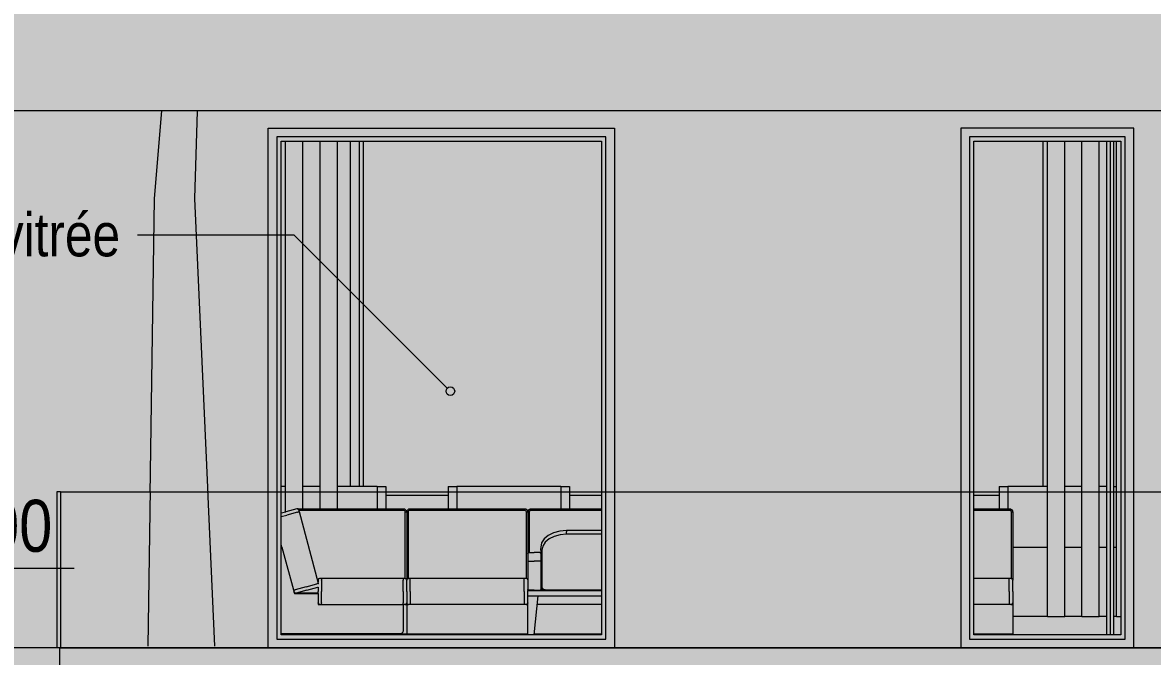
# Model space of a CAD drawing. Header units: centimetres. Extents: x -4381 to 5639, y -3920 to 4826.
# Drawn here: x 63.75 to 70.27, y 10.57 to 14.23 of the extents above; entities that cross this region are included whole.
import ezdxf
from ezdxf.xclip import XClip

# ---------------------------------------------------------------- set-up
doc = ezdxf.new("R2010")
doc.units = ezdxf.units.CM
doc.header["$MEASUREMENT"] = 0
doc.header["$XCLIPFRAME"] = 0
doc.set_wipeout_variables(frame=1)
doc.linetypes.add('Wipeout_Contour', pattern=[100, 0, -100])
for name, color, linetype, lineweight in [('0- SITE_Pen_No__1', 7, 'Continuous', 5), ('00- NIVEAUX_Pen_No__1', 7, 'Continuous', 5), ('00- Texts and Fills_Pen_No__7', 7, 'Continuous', 5), ('01- MOBILIER_Pen_No__1', 7, 'Continuous', 5), ('01- MOBILIER_Pen_No__7', 7, 'Continuous', 5), ('0_Pen_No__1', 7, 'Continuous', 5), ('0_Pen_No__2', 8, 'Continuous', 5), ('Dalles_Pen_No__1', 7, 'Continuous', 5), ('Structural - Bearing_Pen_No__1', 7, 'Continuous', 5), ('Structural - Bearing_Pen_No__18', 9, 'Continuous', 5), ('trees_Pen_No__1', 7, 'Continuous', 5)]:
    doc.layers.add(name, color=color, linetype=linetype, lineweight=lineweight)
for name, color, linetype, lineweight, true_color in [('03-Personnages.2D_Pen_No__58', 7, 'Continuous', 5, 0xdf0000), ('Dalles_Pen_No__178', 7, 'Continuous', 5, 0xbda888), ('Dalles_Pen_No__61', 7, 'Continuous', 5, 0x6a6a6a), ('Structural - Bearing_Pen_No__102', 7, 'Continuous', 5, 0xcccccc), ('Structural - Bearing_Pen_No__112', 7, 'Continuous', 5, 0xd5aaaa), ('Structural - Bearing_Pen_No__61', 7, 'Continuous', 5, 0x6a6a6a)]:
    doc.layers.add(name, color=color, linetype=linetype, lineweight=lineweight, true_color=true_color)
for name, color, linetype in [('Dalles', 7, 'Continuous'), ('Drawing & Figure', 7, 'Continuous'), ('Structural - Bearing', 7, 'Continuous')]:
    doc.layers.add(name, color=color, linetype=linetype)
doc.styles.add('GENERATED_STYLE_2', font='')
doc.styles.get('GENERATED_STYLE_2').set_extended_font_data('Arial Narrow Occidental')

# ---------------------------------------------------------------- blocks, each defined once
blk = doc.blocks.new('Drawing_10_10', base_point=(-363.0919, 10.6179))
at = {"layer": '0- SITE_Pen_No__1', "linetype": 'Continuous', "ltscale": 10}
for p, q in [((65.2419, 12.5562), (65.2669, 12.5562)), ((65.3669, 12.5562), (65.4669, 12.5562)), ((65.5669, 12.5562), (65.6419, 12.5562)), ((69.2419, 12.5562), (69.6419, 12.5562)), ((65.2419, 11.5562), (65.2669, 11.5562)), ((65.3669, 11.5562), (65.4669, 11.5562)), ((65.5669, 11.5562), (65.6419, 11.5562)), ((69.2419, 11.5562), (69.2482, 11.5562)), ((69.2482, 11.5562), (69.3134, 11.5562)), ((69.3134, 11.5562), (69.379, 11.5562)), ((69.379, 11.5562), (69.4441, 11.5562)), ((69.4441, 11.5562), (69.5078, 11.5562)), ((69.5078, 11.5562), (69.5691, 11.5562)), ((69.5691, 11.5562), (69.6272, 11.5562)), ((69.6272, 11.5562), (69.6419, 11.5562))]:
    blk.add_line(p, q, dxfattribs=at)
at = {"color": 254, "linetype": 'Wipeout_Contour', "lineweight": 0, "ltscale": 275.613456}
blk.add_wipeout([(61.6669, 14.3179), (61.6669, 14.1179), (73.1669, 14.1179), (73.1669, 14.3179)], dxfattribs=at).dxf.layer = 'Structural - Bearing'
at = {"color": 254, "linetype": 'Wipeout_Contour', "lineweight": 0, "ltscale": 455.836141}
blk.add_wipeout([(63.6669, 13.7179), (63.6669, 10.6179), (63.9469, 10.6179), (63.9469, 11.5179), (63.9669, 11.5179), (64.3669, 11.5179), (64.3669, 13.7179)], dxfattribs=at).dxf.layer = 'Structural - Bearing'
at = {"layer": 'Structural - Bearing_Pen_No__112', "linetype": 'Continuous', "ltscale": 10}
blk.add_hatch(color=256, dxfattribs=at).paths.add_polyline_path([(63.6669, 13.7179), (63.6669, 10.6179), (63.9469, 10.6179), (63.9469, 11.5179), (63.9669, 11.5179), (64.3669, 11.5179), (64.3669, 13.7179)])
at = {"layer": 'Structural - Bearing_Pen_No__61', "linetype": 'Continuous', "ltscale": 10}
blk.add_hatch(color=256, dxfattribs=at).paths.add_polyline_path([(61.6669, 14.3179), (61.6669, 14.1179), (73.1669, 14.1179), (73.1669, 14.3179)])
at = {"layer": '00- NIVEAUX_Pen_No__1', "linetype": 'Continuous', "insert": (63.0506, 11.1676), "char_height": 0.3, "attachment_point": 7, "style": 'GENERATED_STYLE_2'}
blk.add_mtext('\\A1;{\\fArial Narrow Occidental|b0|i0|c0|p34;+0.00}', dxfattribs=at)
at = {"layer": '00- Texts and Fills_Pen_No__7', "linetype": 'Continuous', "insert": (64.3119, 13.0003), "char_height": 0.25, "attachment_point": 6, "style": 'GENERATED_STYLE_2'}
blk.add_mtext('\\A1;{\\fArial Narrow Occidental|b0|i0|c0|p34;Baie vitrée}', dxfattribs=at)
at = {"color": 254, "linetype": 'Wipeout_Contour', "lineweight": 0, "ltscale": 828.196761}
blk.add_wipeout([(71.1669, 13.7179), (64.3669, 13.7179), (64.3669, 11.5179), (65.1669, 11.5179), (65.1669, 13.6179), (67.1669, 13.6179), (67.1669, 11.5179), (69.1669, 11.5179), (69.1669, 13.6179), (70.1669, 13.6179), (70.1669, 11.5179), (71.1669, 11.5179)], dxfattribs=at).dxf.layer = 'Structural - Bearing'
at = {"color": 254, "linetype": 'Wipeout_Contour', "lineweight": 0, "ltscale": 259.641289}
blk.add_wipeout([(63.9469, 10.6179), (63.9669, 10.6179), (63.9669, 11.5179), (63.9469, 11.5179)], dxfattribs=at).dxf.layer = 'Structural - Bearing'
at = {"layer": 'Structural - Bearing_Pen_No__102', "linetype": 'Continuous', "ltscale": 10}
blk.add_hatch(color=256, dxfattribs=at).paths.add_polyline_path([(63.9469, 10.6179), (63.9669, 10.6179), (63.9669, 11.5179), (63.9469, 11.5179)])
at = {"layer": 'Structural - Bearing_Pen_No__112', "linetype": 'Continuous', "ltscale": 10}
blk.add_hatch(color=256, dxfattribs=at).paths.add_polyline_path([(71.1669, 13.7179), (64.3669, 13.7179), (64.3669, 11.5179), (65.1669, 11.5179), (65.1669, 13.6179), (67.1669, 13.6179), (67.1669, 11.5179), (69.1669, 11.5179), (69.1669, 13.6179), (70.1669, 13.6179), (70.1669, 11.5179), (71.1669, 11.5179)])
at = {"color": 254, "linetype": 'Wipeout_Contour', "lineweight": 0, "ltscale": 275.367623}
blk.add_wipeout([(61.6669, 14.1179), (61.6669, 13.7179), (73.1669, 13.7179), (73.1669, 14.1179)], dxfattribs=at).dxf.layer = 'Dalles'
at = {"color": 254, "linetype": 'Wipeout_Contour', "lineweight": 0, "ltscale": 265.582336}
blk.add_wipeout([(65.1669, 11.5179), (65.2169, 11.5179), (65.2169, 13.5679), (65.1669, 13.5679)], dxfattribs=at).dxf.layer = 'Structural - Bearing'
at = {"color": 254, "linetype": 'Wipeout_Contour', "lineweight": 0, "ltscale": 273.245142}
blk.add_wipeout([(67.1169, 11.5179), (67.1669, 11.5179), (67.1669, 13.5679), (67.1169, 13.5679)], dxfattribs=at).dxf.layer = 'Structural - Bearing'
at = {"color": 254, "linetype": 'Wipeout_Contour', "lineweight": 0, "ltscale": 281.309032}
blk.add_wipeout([(69.1669, 13.5679), (69.1669, 11.5179), (69.2169, 11.5179), (69.2169, 13.5679)], dxfattribs=at).dxf.layer = 'Structural - Bearing'
at = {"color": 254, "linetype": 'Wipeout_Contour', "lineweight": 0, "ltscale": 285.048585}
blk.add_wipeout([(70.1169, 11.5179), (70.1669, 11.5179), (70.1669, 13.5679), (70.1169, 13.5679)], dxfattribs=at).dxf.layer = 'Structural - Bearing'
at = {"layer": 'Dalles_Pen_No__61', "linetype": 'Continuous', "ltscale": 10}
blk.add_hatch(color=256, dxfattribs=at).paths.add_polyline_path([(61.6669, 14.1179), (61.6669, 13.7179), (73.1669, 13.7179), (73.1669, 14.1179)])
at = {"layer": 'Structural - Bearing_Pen_No__18', "linetype": 'Continuous', "ltscale": 10}
for points in [[(65.1669, 11.5179), (65.2169, 11.5179), (65.2169, 13.5679), (65.1669, 13.5679)], [(67.1169, 11.5179), (67.1669, 11.5179), (67.1669, 13.5679), (67.1169, 13.5679)], [(69.1669, 13.5679), (69.1669, 11.5179), (69.2169, 11.5179), (69.2169, 13.5679)], [(70.1169, 11.5179), (70.1669, 11.5179), (70.1669, 13.5679), (70.1169, 13.5679)]]:
    blk.add_hatch(color=256, dxfattribs=at).paths.add_polyline_path(points)
at = {"layer": 'Dalles_Pen_No__1', "linetype": 'Continuous', "ltscale": 10}
blk.add_line((73.1669, 13.7179), (61.6669, 13.7179), dxfattribs=at)
at = {"layer": 'trees_Pen_No__1', "linetype": 'Continuous', "ltscale": 10}
for p, q in [((64.5105, 13.2102), (64.5523, 13.7179)), ((64.7576, 13.7146), (64.7423, 13.2102))]:
    blk.add_line(p, q, dxfattribs=at)
at = {"color": 254, "linetype": 'Wipeout_Contour', "lineweight": 0, "ltscale": 405.08734}
blk.add_wipeout([(67.1669, 13.6179), (65.1669, 13.6179), (65.1669, 13.5679), (65.2169, 13.5679), (67.1169, 13.5679), (67.1669, 13.5679)], dxfattribs=at).dxf.layer = 'Structural - Bearing'
at = {"color": 254, "linetype": 'Wipeout_Contour', "lineweight": 0, "ltscale": 425.690555}
blk.add_wipeout([(70.1169, 13.5679), (70.1669, 13.5679), (70.1669, 13.6179), (69.1669, 13.6179), (69.1669, 13.5679), (69.2169, 13.5679)], dxfattribs=at).dxf.layer = 'Structural - Bearing'
at = {"layer": 'Structural - Bearing_Pen_No__18', "linetype": 'Continuous', "ltscale": 10}
for points in [[(67.1669, 13.6179), (65.1669, 13.6179), (65.1669, 13.5679), (65.2169, 13.5679), (67.1169, 13.5679), (67.1669, 13.5679)], [(70.1169, 13.5679), (70.1669, 13.5679), (70.1669, 13.6179), (69.1669, 13.6179), (69.1669, 13.5679), (69.2169, 13.5679)]]:
    blk.add_hatch(color=256, dxfattribs=at).paths.add_polyline_path(points)
at = {"layer": 'Structural - Bearing_Pen_No__1', "linetype": 'Continuous', "ltscale": 10}
for p, q in [((65.1669, 13.6179), (67.1669, 13.6179)), ((70.1669, 13.6179), (69.1669, 13.6179))]:
    blk.add_line(p, q, dxfattribs=at)
at = {"color": 254, "linetype": 'Wipeout_Contour', "lineweight": 0, "ltscale": 265.719593}
blk.add_wipeout([(65.2419, 13.5429), (65.2169, 13.5429), (65.2169, 11.5179), (65.2419, 11.5179)], dxfattribs=at).dxf.layer = 'Structural - Bearing'
at = {"color": 254, "linetype": 'Wipeout_Contour', "lineweight": 0, "ltscale": 273.087944}
blk.add_wipeout([(67.0919, 11.5179), (67.1169, 11.5179), (67.1169, 13.5429), (67.0919, 13.5429)], dxfattribs=at).dxf.layer = 'Structural - Bearing'
at = {"color": 254, "linetype": 'Wipeout_Contour', "lineweight": 0, "ltscale": 281.447136}
blk.add_wipeout([(69.2419, 13.5429), (69.2169, 13.5429), (69.2169, 11.5179), (69.2419, 11.5179)], dxfattribs=at).dxf.layer = 'Structural - Bearing'
at = {"color": 254, "linetype": 'Wipeout_Contour', "lineweight": 0, "ltscale": 284.891575}
blk.add_wipeout([(70.0919, 11.5179), (70.1169, 11.5179), (70.1169, 13.5429), (70.0919, 13.5429)], dxfattribs=at).dxf.layer = 'Structural - Bearing'
at = {"layer": 'Structural - Bearing_Pen_No__18', "linetype": 'Continuous', "ltscale": 10}
for points in [[(65.2419, 13.5429), (65.2169, 13.5429), (65.2169, 11.5179), (65.2419, 11.5179)], [(67.0919, 11.5179), (67.1169, 11.5179), (67.1169, 13.5429), (67.0919, 13.5429)], [(69.2419, 13.5429), (69.2169, 13.5429), (69.2169, 11.5179), (69.2419, 11.5179)], [(70.0919, 11.5179), (70.1169, 11.5179), (70.1169, 13.5429), (70.0919, 13.5429)]]:
    blk.add_hatch(color=256, dxfattribs=at).paths.add_polyline_path(points)
at = {"color": 254, "linetype": 'Wipeout_Contour', "lineweight": 0, "ltscale": 405.047768}
blk.add_wipeout([(65.2169, 13.5429), (65.2419, 13.5429), (67.0919, 13.5429), (67.1169, 13.5429), (67.1169, 13.5679), (65.2169, 13.5679)], dxfattribs=at).dxf.layer = 'Structural - Bearing'
at = {"color": 254, "linetype": 'Wipeout_Contour', "lineweight": 0, "ltscale": 425.652956}
blk.add_wipeout([(70.1169, 13.5679), (69.2169, 13.5679), (69.2169, 13.5429), (69.2419, 13.5429), (70.0919, 13.5429), (70.1169, 13.5429)], dxfattribs=at).dxf.layer = 'Structural - Bearing'
at = {"layer": 'Structural - Bearing_Pen_No__18', "linetype": 'Continuous', "ltscale": 10}
for points in [[(65.2169, 13.5429), (65.2419, 13.5429), (67.0919, 13.5429), (67.1169, 13.5429), (67.1169, 13.5679), (65.2169, 13.5679)], [(70.1169, 13.5679), (69.2169, 13.5679), (69.2169, 13.5429), (69.2419, 13.5429), (70.0919, 13.5429), (70.1169, 13.5429)]]:
    blk.add_hatch(color=256, dxfattribs=at).paths.add_polyline_path(points)
at = {"color": 254, "linetype": 'Wipeout_Contour', "lineweight": 0, "ltscale": 269.398798}
blk.add_wipeout([(65.2419, 11.5179), (67.0919, 11.5179), (67.0919, 13.5429), (65.2419, 13.5429)], dxfattribs=at).dxf.layer = 'Structural - Bearing'
at = {"color": 254, "linetype": 'Wipeout_Contour', "lineweight": 0, "ltscale": 283.167319}
blk.add_wipeout([(69.2419, 11.5179), (70.0919, 11.5179), (70.0919, 13.5429), (69.2419, 13.5429)], dxfattribs=at).dxf.layer = 'Structural - Bearing'
at = {"layer": 'Structural - Bearing_Pen_No__102', "linetype": 'Continuous', "ltscale": 10}
for points in [[(65.2419, 11.5179), (67.0919, 11.5179), (67.0919, 13.5429), (65.2419, 13.5429)], [(69.2419, 11.5179), (70.0919, 11.5179), (70.0919, 13.5429), (69.2419, 13.5429)]]:
    blk.add_hatch(color=256, dxfattribs=at).paths.add_polyline_path(points)
at = {"layer": '00- Texts and Fills_Pen_No__7', "linetype": 'Continuous', "ltscale": 10}
for p, q in [((65.3175, 13.0004), (64.4119, 13.0004)), ((66.2013, 12.1166), (65.3175, 13.0004))]:
    blk.add_line(p, q, dxfattribs=at)
blk.add_circle((66.219, 12.0989), 0.025, dxfattribs=at)
at = {"layer": 'Structural - Bearing_Pen_No__1', "linetype": 'Continuous', "ltscale": 10}
for p, q in [((67.1169, 13.5679), (65.2169, 13.5679)), ((65.2419, 13.5429), (67.0919, 13.5429)), ((70.1169, 13.5679), (69.2169, 13.5679)), ((69.2419, 13.5429), (70.0919, 13.5429))]:
    blk.add_line(p, q, dxfattribs=at)
at = {"color": 254, "linetype": 'Wipeout_Contour', "lineweight": 0, "ltscale": 276.736741}
blk.add_wipeout([(63.9669, 11.5179), (63.9669, 10.6179), (72.6169, 10.6179), (72.6169, 11.5179)], dxfattribs=at).dxf.layer = 'Structural - Bearing'
at = {"layer": '03-Personnages.2D_Pen_No__58', "linetype": 'Continuous', "lineweight": 0, "ltscale": 10, "true_color": 0x370000}
blk.add_hatch(color=18, dxfattribs=at).paths.add_polyline_path([(66.0251, 10.6929), (66.0159, 10.7123), (66.0127, 10.7393), (66.0203, 10.785), (66.0358, 10.8438), (66.06, 10.9151), (66.0761, 10.9599), (66.0829, 10.9476), (66.1001, 10.8988), (66.1227, 10.8501), (66.1399, 10.7937), (66.1356, 10.7862), (66.1283, 10.7722), (66.1197, 10.7593), (66.1152, 10.7412), (66.1167, 10.732), (66.1237, 10.6929), (66.2548, 10.6929), (66.2425, 10.7188), (66.2258, 10.7452), (66.2081, 10.7883), (66.1872, 10.8377), (66.166, 10.9372), (66.1504, 11.032), (66.1382, 11.1013), (66.1152, 11.1324), (66.0818, 11.1427), (66.0775, 11.1449), (66.0231, 11.1586), (66.0233, 11.1607), (65.9509, 11.1656), (65.8619, 11.1759), (65.8084, 11.1791), (65.8014, 11.1864), (65.7824, 11.1928), (65.7753, 11.2084), (65.7694, 11.215), (65.7591, 11.2199), (65.7646, 11.2651), (65.7742, 11.3276), (65.7815, 11.3928), (65.7764, 11.438), (65.7703, 11.4738), (65.774, 11.4773), (65.7813, 11.4912), (65.7859, 11.4897), (65.7871, 11.483), (65.793, 11.4863), (65.7947, 11.4935), (65.7977, 11.4961), (65.8006, 11.4939), (65.8006, 11.4863), (65.796, 11.4817), (65.8108, 11.488), (65.8192, 11.4952), (65.823, 11.5007), (65.8251, 11.4939), (65.8218, 11.4893), (65.8112, 11.4855), (65.8226, 11.4863), (65.8319, 11.4935), (65.8361, 11.5007), (65.8412, 11.5429), (65.8471, 11.5606), (65.8547, 11.5948), (65.8623, 11.639), (65.8582, 11.7255), (65.8408, 11.7842), (65.7934, 11.8258), (65.7446, 11.826), (65.7256, 11.8135), (65.7077, 11.7994), (65.6782, 11.7534), (65.6719, 11.7075), (65.6784, 11.6638), (65.6724, 11.6357), (65.6567, 11.6167), (65.6306, 11.5964), (65.5974, 11.558), (65.5722, 11.52), (65.5612, 11.489), (65.5618, 11.4386), (65.554, 11.3625), (65.5517, 11.3513), (65.5489, 11.3368), (65.5454, 11.3242), (65.5417, 11.3059), (65.539, 11.2794), (65.5542, 11.2776), (65.5542, 11.2645), (65.5625, 11.2599), (65.5722, 11.2306), (65.5739, 11.2051), (65.5735, 11.1595), (65.5791, 11.1213), (65.5877, 11.0941), (65.601, 11.0788), (65.6128, 11.0646), (65.6261, 11.0687), (65.6233, 11.0607), (65.6241, 11.039), (65.6258, 11.0227), (65.6272, 11.0102), (65.6304, 10.9983), (65.6339, 10.9984), (65.6343, 11.0002), (65.6406, 10.9921), (65.6436, 10.9917), (65.6468, 10.9942), (65.6494, 10.9983), (65.6509, 11.0019), (65.6561, 10.9963), (65.6598, 10.9988), (65.6639, 11.0073), (65.6648, 11.0155), (65.6647, 11.0179), (65.9005, 11.0179), (65.9197, 10.996), (65.9546, 10.9791), (65.9584, 11.0386), (65.9798, 11.0416), (66.0155, 11.0513), (66.0038, 11.0292), (65.9928, 10.9997), (65.981, 10.9555), (65.9719, 10.8914), (65.963, 10.8295), (65.9484, 10.7619), (65.9359, 10.7357), (65.9294, 10.7271), (65.9193, 10.7157), (65.9108, 10.7042), (65.9067, 10.6929)])
at = {"layer": 'Structural - Bearing_Pen_No__102', "linetype": 'Continuous', "ltscale": 10}
blk.add_hatch(color=256, dxfattribs=at).paths.add_polyline_path([(63.9669, 11.5179), (63.9669, 10.6179), (72.6169, 10.6179), (72.6169, 11.5179)])
at = {"layer": '00- NIVEAUX_Pen_No__1', "linetype": 'Continuous', "ltscale": 10}
blk.add_line((64.0459, 11.0756), (62.9306, 11.0756), dxfattribs=at)
at = {"layer": '01- MOBILIER_Pen_No__1', "linetype": 'Continuous', "ltscale": 10}
for p, q in [((65.3321, 11.4199), (65.2693, 11.4031)), ((65.3347, 11.4202), (65.3321, 11.4199)), ((65.3347, 11.4202), (65.9468, 11.4202)), ((65.3397, 11.4189), (65.3347, 11.4202)), ((65.3431, 11.4155), (65.3397, 11.4189)), ((65.9462, 11.4152), (65.9466, 11.4189)), ((65.9466, 11.4189), (65.9468, 11.4202)), ((65.9468, 11.4202), (65.9544, 11.4188)), ((65.9544, 11.4188), (65.9608, 11.4147)), ((65.973, 11.4147), (65.9794, 11.4188)), ((65.9794, 11.4188), (65.9869, 11.4202)), ((65.9869, 11.4202), (65.9876, 11.4202)), ((65.9876, 11.4202), (66.6468, 11.4202)), ((65.9876, 11.4189), (65.9876, 11.4202)), ((65.9876, 11.4155), (65.9876, 11.4189)), ((66.6462, 11.4152), (66.6466, 11.4189)), ((66.6466, 11.4189), (66.6468, 11.4202)), ((66.6468, 11.4202), (66.6544, 11.4188)), ((66.6544, 11.4188), (66.6608, 11.4147)), ((66.673, 11.4147), (66.6794, 11.4188)), ((66.6794, 11.4188), (66.6869, 11.4202)), ((66.6869, 11.4202), (66.6876, 11.4202)), ((66.6876, 11.4202), (67.0919, 11.4202)), ((66.6876, 11.4189), (66.6876, 11.4202)), ((66.6876, 11.4155), (66.6876, 11.4189)), ((69.2419, 11.4202), (69.4468, 11.4202)), ((69.4462, 11.4152), (69.4466, 11.4189)), ((69.4466, 11.4189), (69.4468, 11.4202)), ((69.4468, 11.4202), (69.4544, 11.4188)), ((69.4544, 11.4188), (69.4608, 11.4147)), ((65.2419, 11.3957), (65.2693, 11.4031)), ((65.2419, 11.375), (65.2745, 11.3838)), ((65.3373, 11.4006), (65.2745, 11.3838)), ((65.3373, 11.4006), (65.3398, 11.4012)), ((65.3442, 11.4021), (65.3398, 11.4012)), ((65.3434, 11.4152), (65.3431, 11.4155)), ((65.3444, 11.4128), (65.3434, 11.4152)), ((65.3468, 11.4024), (65.3442, 11.4021)), ((65.3444, 11.4128), (65.9459, 11.4128)), ((65.3446, 11.4119), (65.3444, 11.4128)), ((65.3452, 11.4099), (65.3446, 11.4119)), ((65.346, 11.4068), (65.3452, 11.4099)), ((65.3468, 11.4024), (65.346, 11.4068)), ((65.3472, 11.4022), (65.3468, 11.4024)), ((65.4578, 10.9895), (65.3472, 11.4022)), ((65.9459, 11.4128), (65.9462, 11.4152)), ((65.9459, 11.4128), (65.9506, 11.4119)), ((65.9506, 11.4119), (65.9538, 11.4099)), ((65.9538, 11.4099), (65.9559, 11.4068)), ((65.9559, 11.4068), (65.9569, 11.4022)), ((65.9569, 11.4022), (65.9595, 11.4024)), ((65.9569, 11.4022), (65.9569, 11.0179)), ((65.9595, 11.4024), (65.9621, 11.4022)), ((65.9608, 11.4147), (65.965, 11.4085)), ((65.9621, 11.4022), (65.964, 11.402)), ((65.964, 11.402), (65.9665, 11.4008)), ((65.965, 11.4085), (65.9654, 11.408)), ((65.9654, 11.408), (65.9669, 11.4006)), ((65.9665, 11.4008), (65.9669, 11.4001)), ((65.9669, 11.4006), (65.9684, 11.408)), ((65.9669, 11.4006), (65.9672, 11.4012)), ((65.9669, 11.4006), (65.9669, 11.0079)), ((65.9669, 11.4001), (65.9669, 11.4006)), ((65.9698, 11.4021), (65.9672, 11.4012)), ((65.9684, 11.408), (65.973, 11.4147)), ((65.9687, 11.4085), (65.9684, 11.408)), ((65.9743, 11.4024), (65.9698, 11.4021)), ((65.9769, 11.4022), (65.9743, 11.4024)), ((65.9769, 11.4022), (65.9778, 11.4068)), ((65.9769, 11.0179), (65.9769, 11.4022)), ((65.9778, 11.4068), (65.9799, 11.4099)), ((65.9799, 11.4099), (65.9831, 11.4119)), ((65.9831, 11.4119), (65.9879, 11.4128)), ((65.9876, 11.4152), (65.9876, 11.4155)), ((65.9879, 11.4128), (65.9876, 11.4152)), ((65.9879, 11.4128), (66.6459, 11.4128)), ((66.6459, 11.4128), (66.6462, 11.4152)), ((66.6459, 11.4128), (66.6506, 11.4119)), ((66.6506, 11.4119), (66.6538, 11.4099)), ((66.6538, 11.4099), (66.6559, 11.4068)), ((66.6559, 11.4068), (66.6569, 11.4022)), ((66.6569, 11.4022), (66.6595, 11.4024)), ((66.6569, 11.4022), (66.6569, 11.0179)), ((66.6595, 11.4024), (66.6621, 11.4022)), ((66.6608, 11.4147), (66.665, 11.4085)), ((66.6621, 11.4022), (66.664, 11.402)), ((66.664, 11.402), (66.6665, 11.4008)), ((66.665, 11.4085), (66.6654, 11.408)), ((66.6654, 11.408), (66.6669, 11.4006)), ((66.6665, 11.4008), (66.6669, 11.4001)), ((66.6669, 11.4006), (66.6684, 11.408)), ((66.6669, 11.4006), (66.6672, 11.4012)), ((66.6669, 11.4001), (66.6669, 11.4006)), ((66.6669, 11.4006), (66.6669, 11.1625)), ((66.6698, 11.4021), (66.6672, 11.4012)), ((66.6684, 11.408), (66.673, 11.4147)), ((66.6687, 11.4085), (66.6684, 11.408)), ((66.6743, 11.4024), (66.6698, 11.4021)), ((66.6769, 11.4022), (66.6743, 11.4024)), ((66.6769, 11.4022), (66.6778, 11.4068)), ((66.6769, 11.1679), (66.6769, 11.4022)), ((66.6778, 11.4068), (66.6799, 11.4099)), ((66.6799, 11.4099), (66.6831, 11.4119)), ((66.6831, 11.4119), (66.6879, 11.4128)), ((66.6876, 11.4152), (66.6876, 11.4155)), ((66.6879, 11.4128), (66.6876, 11.4152)), ((66.6879, 11.4128), (67.0919, 11.4128)), ((69.2419, 11.4128), (69.4459, 11.4128)), ((69.4459, 11.4128), (69.4462, 11.4152)), ((69.4459, 11.4128), (69.4506, 11.4119)), ((69.4506, 11.4119), (69.4538, 11.4099)), ((69.4538, 11.4099), (69.4559, 11.4068)), ((69.4559, 11.4068), (69.4569, 11.4022)), ((69.4569, 11.4022), (69.4595, 11.4024)), ((69.4569, 11.4022), (69.4569, 11.0179)), ((69.4595, 11.4024), (69.4621, 11.4022)), ((69.4608, 11.4147), (69.465, 11.4085)), ((69.4621, 11.4022), (69.464, 11.402)), ((69.464, 11.402), (69.4665, 11.4008)), ((69.465, 11.4085), (69.4654, 11.408)), ((69.4654, 11.408), (69.4669, 11.4006)), ((69.4665, 11.4008), (69.4669, 11.4001)), ((69.4669, 11.4006), (69.4669, 11.4001)), ((69.4669, 11.4001), (69.4669, 11.0079)), ((66.8507, 11.2917), (66.815, 11.2821)), ((66.889, 11.2948), (66.8507, 11.2917)), ((67.0919, 11.295), (66.889, 11.295)), ((66.889, 11.295), (66.889, 11.2948)), ((66.889, 11.2948), (66.889, 11.287)), ((66.7459, 11.2232), (66.7408, 11.1982)), ((66.7607, 11.2465), (66.7459, 11.2232)), ((66.7671, 11.2272), (66.7531, 11.2051)), ((66.7609, 11.2468), (66.7607, 11.2465)), ((66.7844, 11.2667), (66.7609, 11.2468)), ((66.7895, 11.2461), (66.7671, 11.2272)), ((66.815, 11.2821), (66.7844, 11.2667)), ((66.8187, 11.2607), (66.7895, 11.2461)), ((66.8526, 11.2699), (66.8187, 11.2607)), ((66.8895, 11.273), (66.8526, 11.2699)), ((66.889, 11.2792), (66.889, 11.287)), ((66.889, 11.2787), (66.889, 11.2792)), ((66.8892, 11.2768), (66.889, 11.2787)), ((66.8894, 11.2743), (66.8892, 11.2768)), ((66.8895, 11.273), (66.8894, 11.2743)), ((67.0919, 11.273), (66.8895, 11.273)), ((65.2467, 11.1979), (65.2419, 11.2157)), ((65.2419, 11.1979), (65.2467, 11.1979)), ((65.2467, 11.1979), (65.3183, 10.9304)), ((66.6667, 11.1619), (66.6674, 11.1642)), ((66.6667, 11.1619), (66.6667, 11.1603)), ((66.6667, 11.1603), (66.6667, 11.1559)), ((66.6674, 11.1642), (66.6722, 11.1674)), ((66.6722, 11.1674), (66.6756, 11.1679)), ((66.6756, 11.1679), (66.7038, 11.1679)), ((66.7319, 11.1679), (66.7038, 11.1679)), ((66.7353, 11.1674), (66.7319, 11.1679)), ((66.7401, 11.1642), (66.7353, 11.1674)), ((66.7408, 11.1619), (66.7401, 11.1642)), ((66.7408, 11.1982), (66.7408, 11.1904)), ((66.7408, 11.1826), (66.7408, 11.1904)), ((66.7408, 11.1826), (66.7408, 11.1823)), ((66.7408, 11.1823), (66.7408, 10.9685)), ((66.7411, 11.182), (66.7408, 11.1823)), ((66.743, 11.1814), (66.7411, 11.182)), ((66.7463, 11.181), (66.743, 11.1814)), ((66.7482, 11.181), (66.7463, 11.181)), ((66.7531, 11.2051), (66.7482, 11.181)), ((66.7482, 11.181), (66.7482, 10.9675)), ((66.6667, 11.1559), (66.6667, 11.1489)), ((66.6667, 11.1489), (66.6667, 11.1398)), ((66.6667, 11.1398), (66.6667, 11.1292)), ((66.6667, 11.1292), (66.6667, 11.1175)), ((66.6667, 11.1175), (66.6674, 11.1176)), ((66.6674, 11.1176), (66.6667, 10.9539)), ((66.6674, 11.1176), (66.6679, 11.1177)), ((66.6679, 11.1177), (66.6722, 11.1177)), ((66.6722, 11.1177), (66.6756, 11.1177)), ((66.6756, 11.1177), (66.7038, 11.1177)), ((66.7319, 11.1177), (66.7038, 11.1177)), ((66.7353, 11.1177), (66.7319, 11.1177)), ((66.7396, 11.1177), (66.7353, 11.1177)), ((66.7401, 11.1176), (66.7396, 11.1177)), ((66.7408, 11.1175), (66.7401, 11.1176)), ((65.3855, 10.9696), (65.3227, 10.9527)), ((65.3855, 10.9696), (65.4483, 10.9864)), ((65.3908, 10.9498), (65.4536, 10.9666)), ((65.4508, 10.987), (65.4483, 10.9864)), ((65.4551, 10.9882), (65.4508, 10.987)), ((65.4536, 10.9666), (65.4555, 10.9674)), ((65.4561, 10.9885), (65.4551, 10.9882)), ((65.4559, 11.0105), (65.4555, 11.0079)), ((65.4555, 11.0079), (65.4555, 10.9979)), ((65.4555, 10.9674), (65.4555, 10.9429)), ((65.4585, 11.0149), (65.4559, 11.0105)), ((65.4561, 10.9885), (65.4575, 10.9891)), ((65.4575, 10.9891), (65.4578, 10.9895)), ((65.4584, 10.9873), (65.4578, 10.9895)), ((65.4627, 11.0174), (65.4585, 11.0149)), ((65.463, 11.0175), (65.4627, 11.0174)), ((65.4655, 11.0179), (65.463, 11.0175)), ((65.4665, 11.0179), (65.4655, 11.0179)), ((65.4686, 11.0179), (65.4665, 11.0179)), ((65.4718, 11.0179), (65.4686, 11.0179)), ((65.4763, 11.0175), (65.4718, 11.0179)), ((65.4755, 11.0079), (65.4756, 11.0105)), ((65.4755, 11.0079), (65.4755, 10.9429)), ((65.4758, 11.0149), (65.4756, 11.0105)), ((65.4763, 11.0175), (65.4758, 11.0149)), ((65.4765, 11.0179), (65.4763, 11.0175)), ((65.9459, 11.0179), (65.4765, 11.0179)), ((65.9462, 11.0175), (65.9459, 11.0179)), ((65.9506, 11.0179), (65.9459, 11.0179)), ((65.9464, 11.0162), (65.9462, 11.0175)), ((65.9464, 11.0162), (65.9464, 11.0149)), ((65.9464, 11.0149), (65.9464, 11.0105)), ((65.9464, 11.0105), (65.9464, 11.0079)), ((65.9464, 10.9429), (65.9464, 11.0079)), ((65.9538, 11.0179), (65.9506, 11.0179)), ((65.9559, 11.0179), (65.9538, 11.0179)), ((65.9569, 11.0179), (65.9559, 11.0179)), ((65.9595, 11.0175), (65.9569, 11.0179)), ((65.964, 11.0149), (65.9595, 11.0175)), ((65.9665, 11.0105), (65.964, 11.0149)), ((65.9669, 11.0079), (65.9665, 11.0105)), ((65.9672, 11.0105), (65.9669, 11.0079)), ((65.9669, 10.9429), (65.9669, 11.0079)), ((65.9698, 11.0149), (65.9672, 11.0105)), ((65.9698, 11.0149), (65.9721, 11.0162)), ((65.9721, 11.0162), (65.9743, 11.0175)), ((65.9743, 11.0175), (65.9769, 11.0179)), ((65.9769, 11.0179), (65.9769, 11.0179)), ((65.9799, 11.0179), (65.9778, 11.0179)), ((65.9831, 11.0179), (65.9799, 11.0179)), ((65.9879, 11.0179), (65.9831, 11.0179)), ((65.9869, 11.0105), (65.9872, 11.0149)), ((65.9869, 11.0079), (65.9869, 11.0105)), ((65.9869, 10.9429), (65.9869, 11.0079)), ((65.9872, 11.0149), (65.9876, 11.0175)), ((65.9876, 11.0175), (65.9879, 11.0179)), ((66.6459, 11.0179), (65.9879, 11.0179)), ((66.6462, 11.0175), (66.6459, 11.0179)), ((66.6506, 11.0179), (66.6459, 11.0179)), ((66.6462, 11.0174), (66.6462, 11.0175)), ((66.6462, 11.0149), (66.6462, 11.0174)), ((66.6462, 11.0105), (66.6462, 11.0149)), ((66.6462, 11.0079), (66.6462, 11.0105)), ((66.6462, 10.9429), (66.6462, 11.0079)), ((66.6538, 11.0179), (66.6506, 11.0179)), ((66.6559, 11.0179), (66.6538, 11.0179)), ((66.6569, 11.0179), (66.6559, 11.0179)), ((66.6595, 11.0175), (66.6569, 11.0179)), ((66.664, 11.0149), (66.6595, 11.0175)), ((66.6665, 11.0105), (66.664, 11.0149)), ((66.6667, 11.0093), (66.6665, 11.0105)), ((66.7408, 10.9685), (66.7408, 10.9539)), ((66.7408, 10.9685), (66.7418, 10.9635)), ((66.7408, 10.9685), (66.7411, 10.9682)), ((66.7411, 10.9682), (66.743, 10.9677)), ((66.7418, 10.9635), (66.7448, 10.9588)), ((66.743, 10.9677), (66.7463, 10.9675)), ((66.7463, 10.9675), (66.7482, 10.9675)), ((66.7482, 10.9675), (66.749, 10.9634)), ((66.749, 10.9634), (66.7513, 10.96)), ((69.4459, 11.0179), (69.2419, 11.0179)), ((69.4462, 11.0175), (69.4459, 11.0179)), ((69.4506, 11.0179), (69.4459, 11.0179)), ((69.4462, 11.0174), (69.4462, 11.0175)), ((69.4462, 11.0149), (69.4462, 11.0174)), ((69.4462, 11.0105), (69.4462, 11.0149)), ((69.4462, 11.0079), (69.4462, 11.0105)), ((69.4462, 10.9429), (69.4462, 11.0079)), ((69.4538, 11.0179), (69.4506, 11.0179)), ((69.4559, 11.0179), (69.4538, 11.0179)), ((69.4569, 11.0179), (69.4559, 11.0179)), ((69.4595, 11.0175), (69.4569, 11.0179)), ((69.464, 11.0149), (69.4595, 11.0175)), ((69.4665, 11.0105), (69.464, 11.0149)), ((69.4669, 11.0079), (69.4665, 11.0105)), ((69.4669, 10.9429), (69.4669, 11.0079)), ((65.3133, 10.9505), (65.3129, 10.9506)), ((65.3149, 10.9506), (65.3133, 10.9505)), ((65.3149, 10.9506), (65.3159, 10.9509)), ((65.3168, 10.9376), (65.3158, 10.94)), ((65.3159, 10.9509), (65.3202, 10.9521)), ((65.3204, 10.934), (65.3168, 10.9376)), ((65.3183, 10.9304), (65.4555, 10.9304)), ((65.3202, 10.9521), (65.3227, 10.9527)), ((65.3254, 10.9326), (65.3204, 10.934)), ((65.328, 10.933), (65.3254, 10.9326)), ((65.4555, 10.9326), (65.3254, 10.9326)), ((65.3908, 10.9498), (65.328, 10.933)), ((65.4555, 10.9304), (65.4555, 10.9429)), ((65.4555, 10.9304), (65.4555, 10.8679)), ((65.4755, 10.8779), (65.4755, 10.9429)), ((65.9464, 10.9429), (65.9464, 10.8779)), ((65.9669, 10.9429), (65.9669, 10.8779)), ((65.9869, 10.9429), (65.9869, 10.8779)), ((66.6462, 10.9429), (66.6462, 10.8779)), ((66.6674, 10.9516), (66.6667, 10.9539)), ((66.6667, 10.9479), (67.0919, 10.9479)), ((66.6667, 10.9179), (66.6667, 10.9479)), ((66.6667, 10.9179), (66.726, 10.9179)), ((66.6667, 10.6929), (66.6667, 10.9179)), ((66.6669, 10.9532), (66.6669, 10.9479)), ((66.6693, 10.9503), (66.6674, 10.9516)), ((66.6697, 10.95), (66.6693, 10.9503)), ((66.6722, 10.9483), (66.6697, 10.95)), ((66.6699, 10.9499), (66.6697, 10.95)), ((66.6722, 10.9499), (66.6697, 10.95)), ((66.6756, 10.9499), (66.6722, 10.9499)), ((66.6756, 10.9479), (66.6722, 10.9483)), ((66.7038, 10.9499), (66.6756, 10.9499)), ((66.7038, 10.9499), (66.7319, 10.9499)), ((66.7038, 10.6929), (66.726, 10.9179)), ((66.726, 10.9179), (67.0919, 10.9179)), ((66.7319, 10.9499), (66.7353, 10.9499)), ((66.7319, 10.9479), (66.7353, 10.9483)), ((66.7353, 10.9483), (66.7378, 10.95)), ((66.7353, 10.9499), (66.7378, 10.95)), ((66.7376, 10.9499), (66.7378, 10.95)), ((66.7378, 10.95), (66.7382, 10.9503)), ((66.7382, 10.9503), (66.7401, 10.9516)), ((66.7401, 10.9516), (66.7408, 10.9539)), ((66.7408, 10.9539), (66.7408, 10.9539)), ((66.7414, 10.951), (66.7408, 10.9529)), ((66.7454, 10.9483), (66.7414, 10.951)), ((66.7448, 10.9588), (66.745, 10.9586)), ((66.745, 10.9586), (66.7497, 10.9546)), ((66.7482, 10.9479), (66.7454, 10.9483)), ((66.7497, 10.9546), (66.7558, 10.9516)), ((66.7513, 10.96), (66.7548, 10.957)), ((66.7548, 10.957), (66.7594, 10.9547)), ((66.7558, 10.9516), (66.7628, 10.9497)), ((66.7594, 10.9547), (66.7647, 10.9532)), ((66.7628, 10.9497), (66.7705, 10.949)), ((66.7647, 10.9532), (66.7709, 10.9527)), ((66.7705, 10.949), (66.7711, 10.949)), ((66.7707, 10.9483), (66.7707, 10.949)), ((66.7709, 10.9479), (66.7707, 10.9483)), ((66.7709, 10.9527), (66.7711, 10.9527)), ((66.7711, 10.9515), (66.7711, 10.9527)), ((66.7711, 10.9527), (67.0919, 10.9527)), ((66.7711, 10.9497), (66.7711, 10.9515)), ((66.7711, 10.949), (66.7711, 10.9497)), ((66.7711, 10.949), (67.0919, 10.949)), ((69.4462, 10.9429), (69.4462, 10.8779)), ((69.4669, 10.9429), (69.4669, 10.8779)), ((65.4559, 10.8753), (65.4555, 10.8779)), ((65.4555, 10.8679), (65.9469, 10.8679)), ((65.4585, 10.8708), (65.4559, 10.8753)), ((65.4627, 10.8684), (65.4585, 10.8708)), ((65.463, 10.8682), (65.4627, 10.8684)), ((65.4655, 10.8679), (65.463, 10.8682)), ((65.4755, 10.8779), (65.4756, 10.8753)), ((65.4758, 10.8708), (65.4756, 10.8753)), ((65.4763, 10.8682), (65.4758, 10.8708)), ((65.4765, 10.8679), (65.4763, 10.8682)), ((65.9462, 10.8682), (65.9459, 10.8679)), ((65.9464, 10.8695), (65.9462, 10.8682)), ((65.9464, 10.8753), (65.9464, 10.8779)), ((65.9464, 10.8708), (65.9464, 10.8753)), ((65.9464, 10.8695), (65.9464, 10.8708)), ((65.9469, 10.8679), (65.9469, 10.7179)), ((65.9506, 10.8679), (65.9469, 10.8679)), ((65.9538, 10.8679), (65.9506, 10.8679)), ((65.9559, 10.8679), (65.9538, 10.8679)), ((65.9569, 10.8679), (65.9559, 10.8679)), ((65.9595, 10.8682), (65.9569, 10.8679)), ((65.9569, 10.8679), (65.9669, 10.8679)), ((65.964, 10.8708), (65.9595, 10.8682)), ((65.9665, 10.8753), (65.964, 10.8708)), ((65.9669, 10.8779), (65.9665, 10.8753)), ((65.9672, 10.8753), (65.9669, 10.8779)), ((65.9669, 10.8779), (65.9669, 10.8679)), ((65.9669, 10.8679), (65.9669, 10.7179)), ((65.9669, 10.8679), (65.9771, 10.8679)), ((65.9698, 10.8708), (65.9672, 10.8753)), ((65.9698, 10.8708), (65.9721, 10.8695)), ((65.9721, 10.8695), (65.9743, 10.8682)), ((65.9743, 10.8682), (65.9769, 10.8679)), ((65.9769, 10.8679), (65.9771, 10.8679)), ((65.9799, 10.8679), (65.9778, 10.8679)), ((65.9831, 10.8679), (65.9799, 10.8679)), ((65.9879, 10.8679), (65.9831, 10.8679)), ((65.9869, 10.8779), (65.9869, 10.8753)), ((65.9869, 10.8753), (65.9872, 10.8708)), ((65.9872, 10.8708), (65.9876, 10.8682)), ((65.9876, 10.8682), (65.9879, 10.8679)), ((66.6459, 10.8679), (65.9879, 10.8679)), ((66.6462, 10.8682), (66.6459, 10.8679)), ((66.6506, 10.8679), (66.6459, 10.8679)), ((66.6462, 10.8779), (66.6462, 10.8753)), ((66.6462, 10.8753), (66.6462, 10.8708)), ((66.6462, 10.8708), (66.6462, 10.8684)), ((66.6462, 10.8684), (66.6462, 10.8682)), ((66.6538, 10.8679), (66.6506, 10.8679)), ((66.6559, 10.8679), (66.6538, 10.8679)), ((66.6569, 10.8679), (66.6559, 10.8679)), ((66.6567, 10.8679), (66.6667, 10.8679)), ((66.6595, 10.8682), (66.6569, 10.8679)), ((66.664, 10.8708), (66.6595, 10.8682)), ((66.6665, 10.8753), (66.664, 10.8708)), ((66.6667, 10.8765), (66.6665, 10.8753)), ((67.0919, 10.8679), (66.721, 10.8679)), ((69.4459, 10.8679), (69.2419, 10.8679)), ((69.4462, 10.8682), (69.4459, 10.8679)), ((69.4506, 10.8679), (69.4459, 10.8679)), ((69.4462, 10.8779), (69.4462, 10.8753)), ((69.4462, 10.8753), (69.4462, 10.8708)), ((69.4462, 10.8708), (69.4462, 10.8684)), ((69.4462, 10.8684), (69.4462, 10.8682)), ((69.4538, 10.8679), (69.4506, 10.8679)), ((69.4559, 10.8679), (69.4538, 10.8679)), ((69.4569, 10.8679), (69.4559, 10.8679)), ((69.4567, 10.8679), (69.4669, 10.8679)), ((69.4595, 10.8682), (69.4569, 10.8679)), ((69.464, 10.8708), (69.4595, 10.8682)), ((69.4665, 10.8753), (69.464, 10.8708)), ((69.4669, 10.8779), (69.4665, 10.8753)), ((69.4669, 10.8779), (69.4669, 10.8679)), ((69.4669, 10.8679), (69.4669, 10.7179)), ((65.9442, 10.7079), (65.9369, 10.7006)), ((65.9469, 10.7179), (65.9442, 10.7079)), ((65.9669, 10.7179), (65.9669, 10.7079)), ((65.9669, 10.7079), (65.9669, 10.7006)), ((69.4669, 10.7179), (69.4669, 10.7079)), ((69.4669, 10.7079), (69.4669, 10.7006)), ((65.9269, 10.6979), (65.2419, 10.6979)), ((65.3063, 10.6929), (65.3069, 10.6979)), ((65.8275, 10.6929), (65.8269, 10.6979)), ((65.9369, 10.7006), (65.9269, 10.6979)), ((65.9269, 10.6979), (65.9369, 10.6979)), ((65.9363, 10.6929), (65.9369, 10.6979)), ((65.9369, 10.6979), (65.9669, 10.6979)), ((65.9669, 10.7006), (65.9669, 10.6979)), ((65.9669, 10.6979), (65.9869, 10.6979)), ((65.9869, 10.6979), (66.0969, 10.6979)), ((65.9875, 10.6929), (65.9869, 10.6979)), ((66.0963, 10.6929), (66.0969, 10.6979)), ((66.0969, 10.6979), (66.5369, 10.6979)), ((66.5369, 10.6979), (66.6469, 10.6979)), ((66.5375, 10.6929), (66.5369, 10.6979)), ((66.6463, 10.6929), (66.6469, 10.6979)), ((66.6469, 10.6979), (66.6667, 10.6979)), ((66.7042, 10.6979), (66.7969, 10.6979)), ((66.7963, 10.6929), (66.7969, 10.6979)), ((66.7969, 10.6979), (67.0919, 10.6979)), ((69.2419, 10.6979), (69.3369, 10.6979)), ((69.3369, 10.6979), (69.4469, 10.6979)), ((69.3375, 10.6929), (69.3369, 10.6979)), ((69.4463, 10.6929), (69.4469, 10.6979)), ((69.4469, 10.6979), (69.4669, 10.6979)), ((69.4669, 10.7006), (69.4669, 10.6979))]:
    blk.add_line(p, q, dxfattribs=at)
at = {"layer": '01- MOBILIER_Pen_No__7', "linetype": 'Continuous', "ltscale": 10}
for p, q in [((65.2669, 11.5479), (65.2419, 11.5479)), ((65.4669, 11.5479), (65.3669, 11.5479)), ((65.7962, 11.5479), (65.5669, 11.5479)), ((65.7962, 11.5479), (65.802, 11.5479)), ((65.7962, 11.5479), (65.7962, 11.4202)), ((65.802, 11.5479), (65.8128, 11.5479)), ((65.8128, 11.5479), (65.8227, 11.5479)), ((65.8227, 11.5479), (65.8313, 11.5479)), ((65.8313, 11.5479), (65.8383, 11.5479)), ((65.8383, 11.5479), (65.8436, 11.5479)), ((65.8436, 11.5479), (65.8462, 11.5479)), ((65.8462, 11.5479), (65.8462, 11.4202)), ((65.8462, 11.4979), (66.2072, 11.4979)), ((66.2072, 11.5479), (66.2086, 11.5479)), ((66.2072, 11.5479), (66.2072, 11.4202)), ((66.2086, 11.5479), (66.2133, 11.5479)), ((66.2133, 11.5479), (66.2198, 11.5479)), ((66.2198, 11.5479), (66.2279, 11.5479)), ((66.2279, 11.5479), (66.2374, 11.5479)), ((66.2374, 11.5479), (66.248, 11.5479)), ((66.248, 11.5479), (66.2572, 11.5479)), ((66.8564, 11.5479), (66.2572, 11.5479)), ((66.2572, 11.5479), (66.2572, 11.4202)), ((66.8564, 11.5479), (66.8621, 11.5479)), ((66.8564, 11.5479), (66.8564, 11.4202)), ((66.8621, 11.5479), (66.873, 11.5479)), ((66.873, 11.5479), (66.8828, 11.5479)), ((66.8828, 11.5479), (66.8914, 11.5479)), ((66.8914, 11.5479), (66.8985, 11.5479)), ((66.8985, 11.5479), (66.9037, 11.5479)), ((66.9037, 11.5479), (66.9064, 11.5479)), ((66.9064, 11.5479), (66.9064, 11.4202)), ((66.9064, 11.4979), (67.0919, 11.4979)), ((69.2419, 11.4979), (69.3877, 11.4979)), ((69.3877, 11.5479), (69.3891, 11.5479)), ((69.3877, 11.5479), (69.3877, 11.4202)), ((69.3891, 11.5479), (69.3938, 11.5479)), ((69.3938, 11.5479), (69.4003, 11.5479)), ((69.4003, 11.5479), (69.4084, 11.5479)), ((69.4084, 11.5479), (69.4179, 11.5479)), ((69.4179, 11.5479), (69.4285, 11.5479)), ((69.4285, 11.5479), (69.4377, 11.5479)), ((69.6669, 11.5479), (69.4377, 11.5479)), ((69.4377, 11.5479), (69.4377, 11.4202)), ((69.8669, 11.5479), (69.7669, 11.5479)), ((70.0094, 11.5479), (69.9669, 11.5479)), ((70.0494, 11.5479), (70.0535, 11.5479)), ((70.0535, 11.5479), (70.0633, 11.5479)), ((70.0633, 11.5479), (70.0669, 11.5479)), ((69.4669, 11.1979), (69.6669, 11.1979)), ((69.7669, 11.1979), (69.8669, 11.1979)), ((69.9669, 11.1979), (70.0094, 11.1979)), ((70.0494, 11.1979), (70.0669, 11.1979))]:
    blk.add_line(p, q, dxfattribs=at)
at = {"layer": 'Dalles_Pen_No__1', "linetype": 'Continuous', "ltscale": 10}
for p, q in [((69.6669, 10.7979), (69.4669, 10.7979)), ((69.8669, 10.7979), (69.7669, 10.7979)), ((70.0094, 10.7979), (69.9669, 10.7979)), ((70.0669, 10.7979), (70.0494, 10.7979))]:
    blk.add_line(p, q, dxfattribs=at)
at = {"layer": 'Structural - Bearing_Pen_No__1', "linetype": 'Continuous', "ltscale": 10}
for p, q in [((65.2169, 13.5679), (65.2169, 10.6679)), ((65.2419, 10.6929), (65.2419, 13.5429)), ((65.2669, 11.4024), (65.2669, 13.5429)), ((65.3669, 11.4202), (65.3669, 13.5429)), ((65.4669, 11.4202), (65.4669, 13.5429)), ((65.5669, 11.4202), (65.5669, 13.5429)), ((65.6419, 11.5479), (65.6419, 13.5429)), ((65.6919, 13.5429), (65.6919, 11.5479)), ((65.7169, 11.5479), (65.7169, 13.5429)), ((67.0919, 13.5429), (67.0919, 10.6929)), ((67.1169, 10.6679), (67.1169, 13.5679)), ((69.2169, 13.5679), (69.2169, 10.6679)), ((69.2419, 10.6929), (69.2419, 13.5429)), ((69.6419, 11.5479), (69.6419, 13.5429)), ((69.6669, 10.7979), (69.6669, 13.5429)), ((69.7669, 10.7979), (69.7669, 13.5429)), ((69.8669, 10.7979), (69.8669, 13.5429)), ((69.9669, 10.7979), (69.9669, 13.5429)), ((70.0094, 10.6929), (70.0094, 13.5429)), ((70.0294, 13.5429), (70.0294, 10.6929)), ((70.0494, 13.5429), (70.0494, 10.6929)), ((70.0669, 10.7979), (70.0669, 13.5429)), ((70.0919, 13.5429), (70.0919, 10.6929)), ((70.1169, 10.6679), (70.1169, 13.5679)), ((63.9669, 11.5179), (63.9469, 11.5179)), ((63.9669, 11.5179), (72.6169, 11.5179)), ((69.6669, 10.7979), (69.7669, 10.7979)), ((69.8669, 10.7979), (69.9669, 10.7979)), ((70.0669, 10.7979), (70.0919, 10.7979)), ((65.2169, 10.6679), (67.1169, 10.6679)), ((67.0919, 10.6929), (65.2419, 10.6929)), ((69.2169, 10.6679), (70.1169, 10.6679)), ((70.0919, 10.6929), (69.2419, 10.6929))]:
    blk.add_line(p, q, dxfattribs=at)
at = {"color": 254, "linetype": 'Wipeout_Contour', "lineweight": 0, "ltscale": 283.680948}
blk.add_wipeout([(63.6669, 10.6179), (63.6669, 10.3179), (76.6169, 10.3179), (76.6169, 10.6179)], dxfattribs=at).dxf.layer = 'Dalles'
at = {"layer": '0_Pen_No__2', "linetype": 'Continuous', "ltscale": 10}
blk.add_hatch(color=256, dxfattribs=at).paths.add_polyline_path([(63.9647, 6.0867), (75.8169, 6.0867), (75.8169, 10.1144), (76.6169, 10.1144), (76.6169, 10.6179), (75.8169, 10.6179), (63.9647, 10.6179)])
at = {"layer": 'Dalles_Pen_No__178', "linetype": 'Continuous', "ltscale": 10}
blk.add_hatch(color=256, dxfattribs=at).paths.add_polyline_path([(63.6669, 10.6179), (63.6669, 10.3179), (76.6169, 10.3179), (76.6169, 10.6179)])
at = {"layer": '0_Pen_No__1', "linetype": 'Continuous', "ltscale": 10}
for p, q in [((63.9647, 10.6179), (75.8169, 10.6179)), ((63.9647, 6.0867), (63.9647, 10.6179))]:
    blk.add_line(p, q, dxfattribs=at)
at = {"layer": 'Dalles_Pen_No__1', "linetype": 'Continuous', "ltscale": 10}
blk.add_line((76.6169, 10.6179), (63.6669, 10.6179), dxfattribs=at)
at = {"layer": 'Structural - Bearing_Pen_No__1', "linetype": 'Continuous', "ltscale": 10}
for p, q in [((65.1669, 10.6179), (65.1669, 13.6179)), ((67.1669, 13.6179), (67.1669, 10.6179)), ((69.1669, 13.6179), (69.1669, 10.6179)), ((70.1669, 10.6179), (70.1669, 13.6179)), ((63.9469, 11.5179), (63.9469, 10.6179)), ((63.9669, 11.5179), (63.9669, 10.6179))]:
    blk.add_line(p, q, dxfattribs=at)
at = {"layer": 'trees_Pen_No__1', "linetype": 'Continuous', "ltscale": 10}
for p, q in [((64.474, 10.6279), (64.5105, 13.2102)), ((64.7423, 13.2102), (64.857, 10.6279))]:
    blk.add_line(p, q, dxfattribs=at)

msp = doc.modelspace()

# ---------------------------------------------------------------- block references
at = {"layer": 'Drawing & Figure', "color": 151, "linetype": 'Continuous', "lineweight": 5, "ltscale": 10, "true_color": 0x80c2ff}
ref = msp.add_blockref('Drawing_10_10', (-363.09186, 10.61787), dxfattribs=at)
XClip(ref).set_block_clipping_path([(51.7463984619, 0.9963282177), (100.4426918859, 21.3288080632)])

doc.saveas('drawing.dxf')
